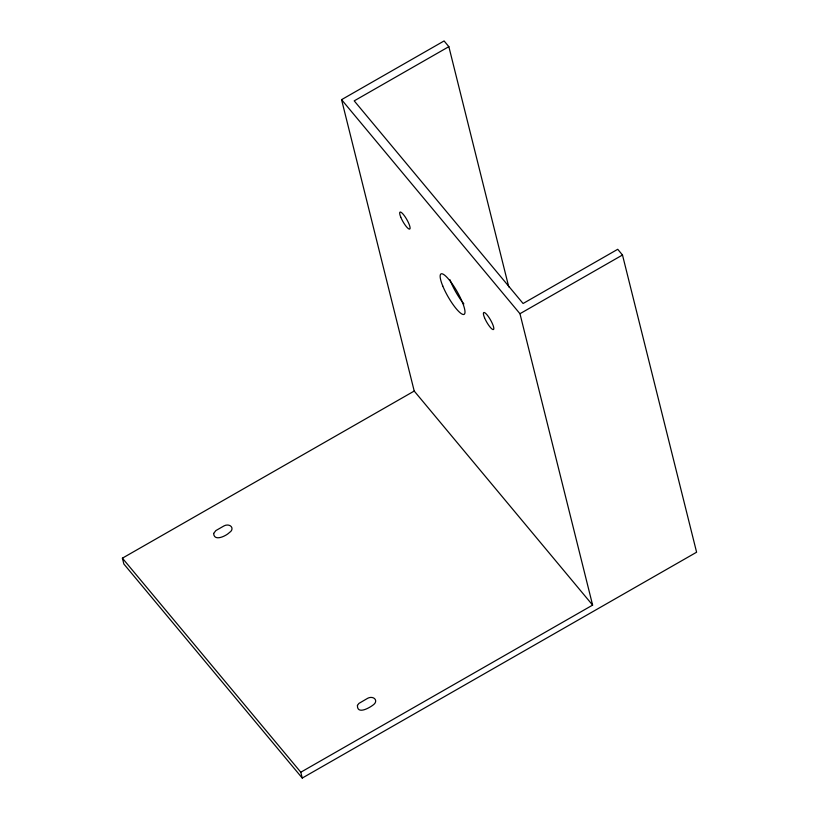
<?xml version="1.0" encoding="UTF-8"?>
<svg xmlns="http://www.w3.org/2000/svg" width="819" height="819" viewBox="0 0 819 819"><rect width="100%" height="100%" fill="white"/><g stroke="black" fill="none" stroke-linecap="round" stroke-linejoin="round"><path stroke-width="1.23" d="M448.853 46.663L354.207 100.86L523.095 303.501L617.731 249.293L622.491 255.006L696.6 552.221L302.252 778.05L300.798 772.225L592.618 605.108L414.219 391.052L341.564 99.662L444.093 40.95L448.853 46.663L508.753 286.906M592.618 605.108L519.963 313.718L622.491 255.006M302.252 778.05L123.853 563.994L122.4 558.169L414.219 391.052M341.564 99.662L519.963 313.718M122.4 558.169L300.798 772.225M463.871 303.91A23.311 5.211 60.2 0 1 463.452 303.399M463.237 303.132A23.311 5.211 60.2 0 1 450.255 280.528M450.02 279.893A23.311 5.211 60.2 0 1 449.897 279.576M213.636 533.456C214.076 542.096 226.556 535.667 229.453 532.483A5.364 4.105 -14 0 0 231.255 526.607A5.364 4.105 -14 0 0 223.986 525.921L215.868 530.579L213.636 533.456M357.432 705.415C356.992 715.652 371.427 706.777 374.201 704.094A5.364 4.105 -14 0 0 374.529 698.587A5.364 4.105 -14 0 0 367.649 698.31L358.876 703.439L357.432 705.415M484.52 317.69A9.787 2.191 60.2 0 0 493.468 329.535A9.787 2.191 60.2 0 0 487.848 315.868A9.787 2.191 60.2 0 0 484.52 317.69M400.767 217.168A9.787 2.191 60.2 0 0 409.725 229.074A9.787 2.191 60.2 0 0 404.156 215.458A9.787 2.191 60.2 0 0 400.767 217.168M442.762 286.005A23.311 5.211 60.2 0 0 464.086 314.373A23.311 5.211 60.2 0 0 450.829 281.951A23.311 5.211 60.2 0 0 442.762 286.005"/></g></svg>
